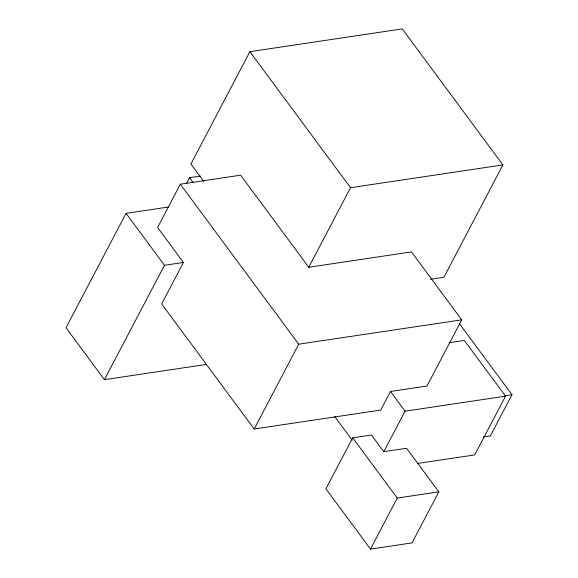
<?xml version="1.0" encoding="UTF-8"?>
<svg xmlns="http://www.w3.org/2000/svg" width="578" height="578" viewBox="0 0 578 578"><rect width="100%" height="100%" fill="white"/><g stroke="black" fill="none" stroke-linecap="round" stroke-linejoin="round"><path stroke-width="0.87" d="M168.827 206.967L126.055 213.361L66 327.74L104.423 379.667L206.194 364.451M430.545 279.253L443.911 277.252L502.896 164.911L402.252 28.9L249.891 51.673L190.913 164.022L203.759 181.384M180.329 184.209L157.592 227.522L183.436 262.448L161.659 303.934L254.197 428.999L380.714 410.084L390.482 391.479L426.976 386.025L461.728 319.829L411.464 251.9L308.76 267.253L240.643 175.192L180.329 184.209L298.718 344.199L461.728 319.829M186.593 183.24L189.512 177.684L200.226 176.08M104.423 379.667L164.477 265.28L183.19 262.484M308.71 267.361L350.535 187.684L502.896 164.911M254.197 428.999L298.718 344.199M352.696 437.813L325.905 488.851L370.491 549.1L412.027 542.894L438.825 491.856L406.558 448.253L383.821 451.656L371.495 435.003L352.696 437.813L397.281 498.07L438.825 491.856M383.806 451.678L405.062 411.182L505.562 396.161L464.358 340.493L449.25 342.747M370.491 549.1L397.281 498.07M505.562 396.161L474.711 454.922L417.793 463.433M459.026 323.138L512 394.716L490.382 435.884L483.316 436.939M504.926 395.771L512 394.716M249.891 51.673L350.535 187.684M390.482 391.479L405.062 411.182M189.512 177.684L193.225 182.706M334.626 416.442L352.284 440.299M126.055 213.361L164.477 265.28"/></g></svg>
